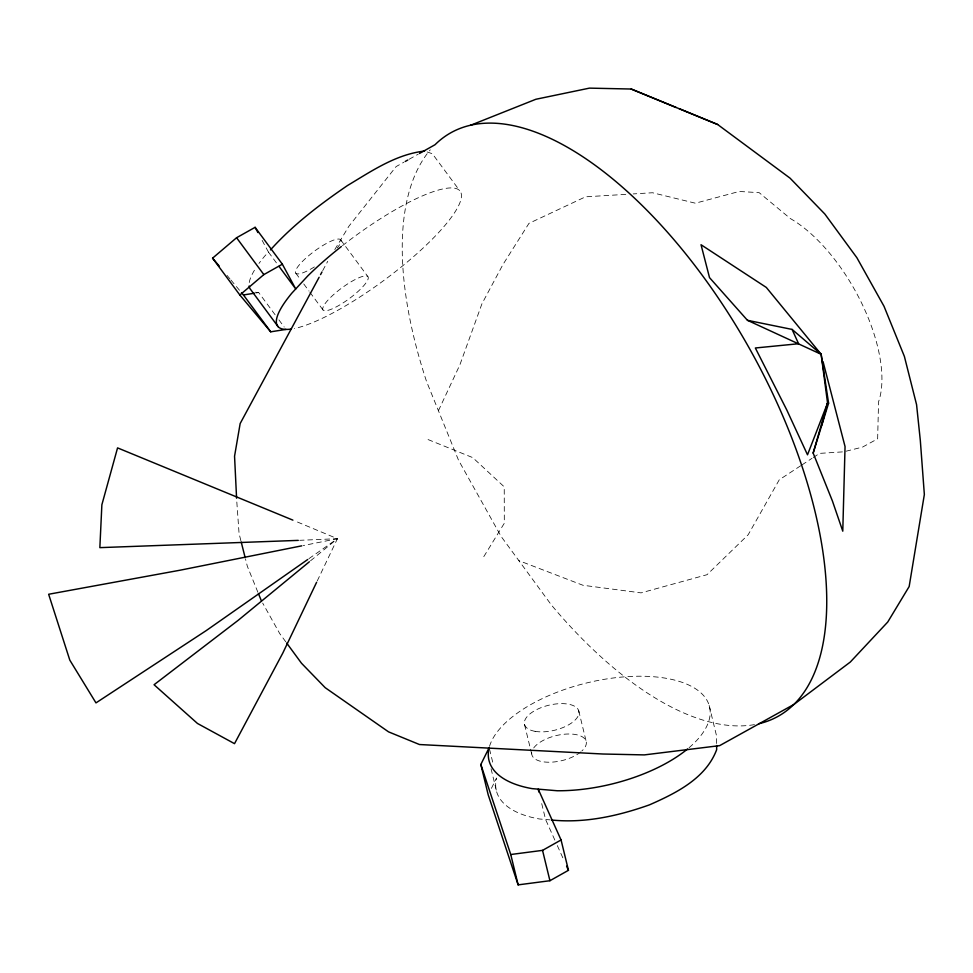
<?xml version="1.0" encoding="UTF-8"?>
<svg xmlns="http://www.w3.org/2000/svg" width="973" height="973" viewBox="0 0 973 973"><rect width="100%" height="100%" fill="white"/><g stroke="black" fill="none" stroke-linecap="round" stroke-linejoin="round"><path stroke-width="0.73" stroke-dasharray="4.87 3.65" d="M438.422 410.703L459.864 364.887L481.927 303.831L502.919 264.595L528.971 223.352L585.539 196.814L627.22 194.284M317.247 580.93L337.412 538.701L294.296 520.713M491.414 788.361L496.546 778.011A113.464 52.08 -13.7 0 0 539.504 818.986L549.988 819.862M322.695 270.64L327.731 261.311M334.797 249.599L348.942 226.174L396.133 166.578L403.904 162.199M483.8 556.641L504.318 523.231L504.233 486.841L472.744 457.614L427.305 439.261M262.126 240.367L268.451 252.092L264.595 256.24A113.464 26.38 -36.5 0 0 258.976 263.44M310.533 560.813L337.412 538.701L299.781 540.307M308.952 558.636L337.412 538.701L303.248 545.549M800.67 465.763L779.251 479.811L748.176 534.749L707.018 574.702L641.061 592.873L582.973 585.272L518.877 560.643M801.922 464.936L811.993 458.332M813.258 457.505L819.558 453.382L843.567 451.825L862.54 447.094L877.646 438.823L878.558 401.813A118.268 54.756 60.7 0 0 790.368 218.572L759.171 192.666L739.212 191.462L695.379 203.211L652.518 192.751L633.18 193.919M409.098 159.292L418.171 154.196M255.911 292.982L258.684 292.545L275.395 315.143M427.183 151.958L432.377 153.758L459.657 190.623M227.05 275.408L229.932 278.862M230.905 280.017L241.511 292.654M340.574 239.699L367.855 276.563M295.841 273.243L300.243 279.19M303.758 283.946L309.037 291.085M309.913 292.277L323.109 310.107M268.451 252.092L277.244 263.975M278.923 319.898L284.201 327.025M285.794 641.839L279.689 633.52L262.698 603.102M554.853 840.1L545.585 819.497L541.012 800.706M557.322 845.586L564.121 860.704M257.894 592.277L247.361 566.359L245.561 559.22M240.866 540.66L239.066 533.52L236.658 499.696M709.147 705.437L716.529 735.795L716.615 744.126M578.74 710.837L586.123 741.195M524.556 724.666L530.176 747.787M530.528 749.234L531.939 755.024M489.516 749.101L493.384 764.997M491.061 768.755L496.692 791.888M754.44 724.617A334.517 154.889 60.7 0 1 551.423 605.024L501.107 536.415L458.514 460.18L426.563 381.513A334.517 154.889 60.7 0 1 430.285 149.83M314.376 266.943A27.962 6.507 -36.5 0 1 296.473 268.828A27.962 6.507 -36.5 0 1 328.083 242.569A27.962 6.507 -36.5 0 1 337.193 247.993M258.684 292.545A113.464 26.38 -36.5 0 1 255.425 292.18M249.27 282.523A113.464 26.38 -36.5 0 1 255.887 267.928M342.508 245.61A113.464 26.38 -36.5 0 1 454.002 188.093A113.464 26.38 -36.5 0 1 414.839 255.522A113.464 26.38 -36.5 0 1 294.357 328.521M533.715 747.933A27.962 12.844 -13.7 0 1 571.808 734.08A27.962 12.844 -13.7 0 1 581.83 751.022M580.808 751.922A27.962 12.844 -13.7 0 1 548.687 762.224A27.962 12.844 -13.7 0 1 531.903 751.594M489.528 746.34A113.464 52.08 -13.7 0 1 641.438 676.223A113.464 52.08 -13.7 0 1 688.799 747.945M323.328 306.665L322.72 308.307A27.962 6.507 -36.5 0 0 353.783 295.123A27.962 6.507 -36.5 0 0 361.238 276.855A27.962 6.507 -36.5 0 0 323.875 305.473L323.328 306.665M535.101 731.343A27.962 12.844 -13.7 0 0 578.777 714.267A27.962 12.844 -13.7 0 0 541.061 707.651A27.962 12.844 -13.7 0 0 535.101 731.343"/><path stroke-width="1.46" d="M821.796 425.177L827.561 403.077L821.151 354.294L766.31 287.436L701.034 244.734L709.512 277.621L747.459 320.312L821.151 354.294L828.595 403.187L813.16 453.077L832.389 500.913L842.776 531.173L845.05 446.571L823.049 361.615M813.16 453.077L827.561 403.077L828.595 403.187M827.561 403.077L807.505 454.805L786.792 409.998L755.34 347.993L798.578 343.737L792.095 329.421L747.459 320.312M316.602 582.292L282.778 653.126L234.517 743.664L197.47 723.462L154.062 684.737L238.081 620.397L309.365 561.774M538.908 792.034L538.203 789.139L561.068 839.967L568.451 870.312L549.927 880.723L518.135 884.871L488.203 794.832L480.832 764.474L489.164 747.653A113.464 52.08 -13.7 0 0 532.122 788.629L557.274 790.757A113.464 52.08 -13.7 0 0 687.57 748.967M319.108 277.293L240.161 423.547L234.554 456.215L236.585 498.2M320.543 274.629L321.978 271.966M270.458 249.915C292.922 224.909 319.886 204.403 347.543 185.502C371.564 171.114 396.072 154.233 424.581 151.07M285.953 329.409L270.713 331.817L239.857 295.026L212.576 258.161L236.573 237.74L255.096 227.329L282.365 264.194L295.719 288.945L279.008 266.359M239.857 295.026L263.841 274.605L282.365 264.194M307.723 559.511L206.252 630.577L95.974 702.895L69.813 660.144L48.65 594.26L179.969 570.227L301.764 545.841M405.206 161.482L407.796 160.022M419.472 153.466L435.028 144.722A334.517 154.889 60.7 0 1 750.39 350.171A334.517 154.889 60.7 0 1 758.539 723.803M480.832 764.474L510.752 854.513L542.545 850.366L561.068 839.967M470.494 125.31L535.868 99.27L589.456 88.129L631.209 89.03L717.636 124.495L790.052 178.156L824.836 214.024L856.885 257.723L884.019 306.288L904.379 356.398L916.566 404.634L920.324 440.514L924.35 494.515L909.159 586.549L887.729 622.039L850.28 662.066L794.004 704.379L719.631 745.646L644.321 754.902L602.98 754.014L419.472 744.527L388.543 731.854L325.189 687.68L301.508 663.258L286.67 643.031M241.511 292.654L243.445 294.965L254.525 293.201M298.273 540.38L99.854 547.641L101.873 504.768L117.563 447.884L292.909 520.141M551.448 819.996C584.773 823.438 618.293 815.946 649.563 804.817C676.016 793.141 705.839 778.485 716.663 749.672L716.627 745.513M631.209 89.03L676.101 107.492M679.166 108.672L717.636 124.495M792.095 329.421L821.151 354.294M212.576 258.161L219.326 266.213M236.573 237.74L263.841 274.605M278.156 326.721L250.888 289.857A113.464 26.38 -36.5 0 1 249.149 285.989M243.445 294.965L270.713 331.817M255.096 227.329L257.906 232.547M566.59 866.189L568.451 870.312M258.453 593.639L261.226 600.463M241.231 542.083L245.196 557.784M542.545 850.366L549.927 880.723M510.752 854.513L518.135 884.871M291.28 329.056A113.464 26.38 -36.5 0 1 291.876 293.104L307.772 275.931A113.464 26.38 -36.5 0 1 341.341 246.522"/></g></svg>
